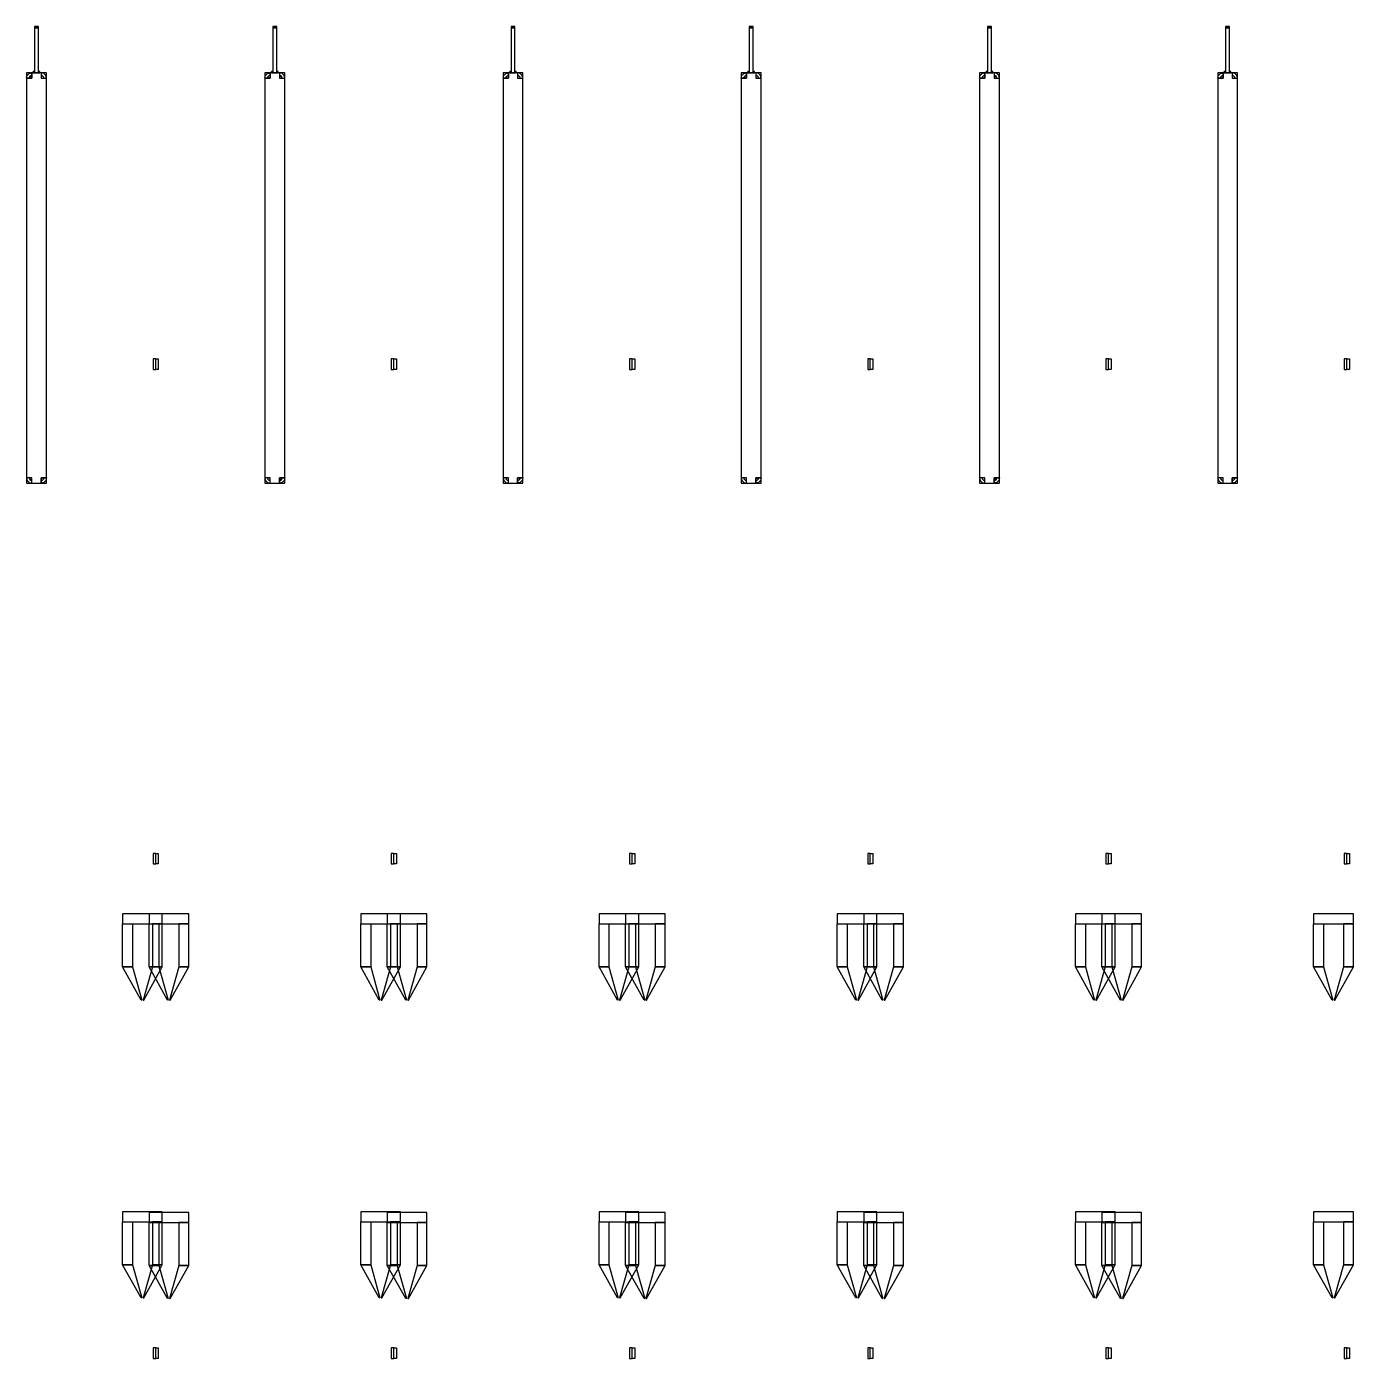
# Model space of a CAD drawing. Extents: x -50899 to 50899, y -48295 to 50898.
# Drawn here: x 5325 to 15350, y -28058 to -17995 of the extents above; entities that cross this region are included whole.
import ezdxf

# ---------------------------------------------------------------- set-up
doc = ezdxf.new("R2010")
doc.units = 0

# ---------------------------------------------------------------- blocks, each defined once
blk = doc.blocks.new('Q18')
for points in [[(3250, 14425), (3250, 14350), (3550, 14350), (3550, 14425), (3250, 14425)], [(3250, 14425), (3250, 14350), (3550, 14350), (3550, 14425), (3250, 14425)], [(3325, 14350), (3325, 14025), (3250, 14025), (3250, 14350), (3325, 14350)], [(3325, 14350), (3325, 14025), (3250, 14025), (3250, 14350), (3325, 14350)], [(3475, 14350), (3475, 14025), (3550, 14025), (3550, 14350), (3475, 14350)], [(3475, 14350), (3475, 14025), (3550, 14025), (3550, 14350), (3475, 14350)], [(3325, 14025), (3395, 13775), (3390, 13775), (3250, 14025), (3325, 14025)], [(3325, 14025), (3395, 13775), (3390, 13775), (3250, 14025), (3325, 14025)], [(3475, 14025), (3405, 13775), (3410, 13775), (3550, 14025), (3475, 14025)], [(3475, 14025), (3405, 13775), (3410, 13775), (3550, 14025), (3475, 14025)], [(3250, 12175), (3250, 12100), (3550, 12100), (3550, 12175), (3250, 12175)], [(3250, 12175), (3250, 12100), (3550, 12100), (3550, 12175), (3250, 12175)], [(3325, 12100), (3325, 11775), (3250, 11775), (3250, 12100), (3325, 12100)], [(3325, 12100), (3325, 11775), (3250, 11775), (3250, 12100), (3325, 12100)], [(3475, 12100), (3475, 11775), (3550, 11775), (3550, 12100), (3475, 12100)], [(3475, 12100), (3475, 11775), (3550, 11775), (3550, 12100), (3475, 12100)], [(3325, 11775), (3395, 11525), (3390, 11525), (3250, 11775), (3325, 11775)], [(3325, 11775), (3395, 11525), (3390, 11525), (3250, 11775), (3325, 11775)], [(3475, 11775), (3405, 11525), (3410, 11525), (3550, 11775), (3475, 11775)], [(3475, 11775), (3405, 11525), (3410, 11525), (3550, 11775), (3475, 11775)]]:
    blk.add_lwpolyline(points)
blk = doc.blocks.new('Q19')
for points in [[(785, 21130), (785, 20780), (815, 20780), (815, 21130), (785, 21130)], [(792, 21125), (792, 21120), (807, 21120), (807, 21125), (792, 21125)], [(797, 21130), (797, 21125), (802, 21125), (802, 21130), (797, 21130)], [(725, 20780), (725, 17680), (875, 17680), (875, 20780), (725, 20780)], [(725, 20780), (725, 20740), (765, 20740), (765, 20780), (725, 20780)], [(725, 20740), (730, 20760), (745, 20775), (765, 20780), (765, 20760), (755, 20757), (748, 20750), (745, 20740), (725, 20740)], [(745, 20740), (748, 20750), (755, 20757), (765, 20760), (765, 20740), (765, 20740), (765, 20740), (765, 20740), (745, 20740)], [(785, 20780), (785, 20790), (775, 20790), (775, 20780), (785, 20780)], [(785, 20790), (784, 20785), (780, 20781), (775, 20780), (775, 20785), (777, 20786), (779, 20788), (780, 20790), (785, 20790)], [(780, 20790), (779, 20788), (777, 20786), (775, 20785), (775, 20790), (775, 20790), (775, 20790), (775, 20790), (780, 20790)], [(825, 20780), (825, 20790), (815, 20790), (815, 20780), (825, 20780)], [(815, 20790), (816, 20785), (820, 20781), (825, 20780), (825, 20785), (822, 20786), (821, 20788), (820, 20790), (815, 20790)], [(820, 20790), (821, 20788), (822, 20786), (825, 20785), (825, 20790), (825, 20790), (825, 20790), (825, 20790), (820, 20790)], [(835, 20780), (835, 20740), (875, 20740), (875, 20780), (835, 20780)], [(875, 20740), (870, 20760), (855, 20775), (835, 20780), (835, 20760), (845, 20757), (852, 20750), (855, 20740), (875, 20740)], [(855, 20740), (852, 20750), (845, 20757), (835, 20760), (835, 20740), (835, 20740), (835, 20740), (835, 20740), (855, 20740)], [(1700, 18539), (1700, 18619), (1680, 18619), (1680, 18539), (1700, 18539)], [(765, 17680), (765, 17720), (725, 17720), (725, 17680), (765, 17680)], [(725, 17720), (730, 17700), (745, 17685), (765, 17680), (765, 17700), (755, 17703), (748, 17710), (745, 17720), (725, 17720)], [(745, 17720), (748, 17710), (755, 17703), (765, 17700), (765, 17720), (765, 17720), (765, 17720), (765, 17720), (745, 17720)], [(875, 17680), (875, 17720), (835, 17720), (835, 17680), (875, 17680)], [(875, 17720), (870, 17700), (855, 17685), (835, 17680), (835, 17700), (845, 17703), (852, 17710), (855, 17720), (875, 17720)], [(855, 17720), (852, 17710), (845, 17703), (835, 17700), (835, 17720), (835, 17720), (835, 17720), (835, 17720), (855, 17720)], [(1700, 14803), (1700, 14883), (1680, 14883), (1680, 14803), (1700, 14803)], [(3250, 14425), (3250, 14350), (3550, 14350), (3550, 14425), (3250, 14425)], [(3250, 14425), (3250, 14350), (3550, 14350), (3550, 14425), (3250, 14425)], [(3325, 14350), (3325, 14025), (3250, 14025), (3250, 14350), (3325, 14350)], [(3325, 14350), (3325, 14025), (3250, 14025), (3250, 14350), (3325, 14350)], [(3475, 14350), (3475, 14025), (3550, 14025), (3550, 14350), (3475, 14350)], [(3475, 14350), (3475, 14025), (3550, 14025), (3550, 14350), (3475, 14350)], [(3325, 14025), (3395, 13775), (3390, 13775), (3250, 14025), (3325, 14025)], [(3325, 14025), (3395, 13775), (3390, 13775), (3250, 14025), (3325, 14025)], [(3475, 14025), (3405, 13775), (3410, 13775), (3550, 14025), (3475, 14025)], [(3475, 14025), (3405, 13775), (3410, 13775), (3550, 14025), (3475, 14025)], [(3250, 12175), (3250, 12100), (3550, 12100), (3550, 12175), (3250, 12175)], [(3250, 12175), (3250, 12100), (3550, 12100), (3550, 12175), (3250, 12175)], [(3325, 12100), (3325, 11775), (3250, 11775), (3250, 12100), (3325, 12100)], [(3325, 12100), (3325, 11775), (3250, 11775), (3250, 12100), (3325, 12100)], [(3475, 12100), (3475, 11775), (3550, 11775), (3550, 12100), (3475, 12100)], [(3475, 12100), (3475, 11775), (3550, 11775), (3550, 12100), (3475, 12100)], [(3325, 11775), (3395, 11525), (3390, 11525), (3250, 11775), (3325, 11775)], [(3325, 11775), (3395, 11525), (3390, 11525), (3250, 11775), (3325, 11775)], [(3475, 11775), (3405, 11525), (3410, 11525), (3550, 11775), (3475, 11775)], [(3475, 11775), (3405, 11525), (3410, 11525), (3550, 11775), (3475, 11775)], [(1700, 11067), (1700, 11147), (1680, 11147), (1680, 11067), (1700, 11067)]]:
    blk.add_lwpolyline(points)
blk = doc.blocks.new('Q20')
for points in [[(785, 21130), (785, 20780), (815, 20780), (815, 21130), (785, 21130)], [(792, 21125), (792, 21120), (807, 21120), (807, 21125), (792, 21125)], [(797, 21130), (797, 21125), (802, 21125), (802, 21130), (797, 21130)], [(725, 20780), (725, 17680), (875, 17680), (875, 20780), (725, 20780)], [(725, 20780), (725, 20740), (765, 20740), (765, 20780), (725, 20780)], [(725, 20740), (730, 20760), (745, 20775), (765, 20780), (765, 20760), (755, 20757), (748, 20750), (745, 20740), (725, 20740)], [(745, 20740), (748, 20750), (755, 20757), (765, 20760), (765, 20740), (765, 20740), (765, 20740), (765, 20740), (745, 20740)], [(785, 20780), (785, 20790), (775, 20790), (775, 20780), (785, 20780)], [(785, 20790), (784, 20785), (780, 20781), (775, 20780), (775, 20785), (777, 20786), (779, 20788), (780, 20790), (785, 20790)], [(780, 20790), (779, 20788), (777, 20786), (775, 20785), (775, 20790), (775, 20790), (775, 20790), (775, 20790), (780, 20790)], [(825, 20780), (825, 20790), (815, 20790), (815, 20780), (825, 20780)], [(815, 20790), (816, 20785), (820, 20781), (825, 20780), (825, 20785), (822, 20786), (821, 20788), (820, 20790), (815, 20790)], [(820, 20790), (821, 20788), (822, 20786), (825, 20785), (825, 20790), (825, 20790), (825, 20790), (825, 20790), (820, 20790)], [(835, 20780), (835, 20740), (875, 20740), (875, 20780), (835, 20780)], [(875, 20740), (870, 20760), (855, 20775), (835, 20780), (835, 20760), (845, 20757), (852, 20750), (855, 20740), (875, 20740)], [(855, 20740), (852, 20750), (845, 20757), (835, 20760), (835, 20740), (835, 20740), (835, 20740), (835, 20740), (855, 20740)], [(-100, 18539), (-100, 18619), (-80, 18619), (-80, 18539), (-100, 18539)], [(1700, 18539), (1700, 18619), (1680, 18619), (1680, 18539), (1700, 18539)], [(765, 17680), (765, 17720), (725, 17720), (725, 17680), (765, 17680)], [(725, 17720), (730, 17700), (745, 17685), (765, 17680), (765, 17700), (755, 17703), (748, 17710), (745, 17720), (725, 17720)], [(745, 17720), (748, 17710), (755, 17703), (765, 17700), (765, 17720), (765, 17720), (765, 17720), (765, 17720), (745, 17720)], [(875, 17680), (875, 17720), (835, 17720), (835, 17680), (875, 17680)], [(875, 17720), (870, 17700), (855, 17685), (835, 17680), (835, 17700), (845, 17703), (852, 17710), (855, 17720), (875, 17720)], [(855, 17720), (852, 17710), (845, 17703), (835, 17700), (835, 17720), (835, 17720), (835, 17720), (835, 17720), (855, 17720)], [(-100, 14803), (-100, 14883), (-80, 14883), (-80, 14803), (-100, 14803)], [(1700, 14803), (1700, 14883), (1680, 14883), (1680, 14803), (1700, 14803)], [(3250, 14425), (3250, 14350), (3550, 14350), (3550, 14425), (3250, 14425)], [(3250, 14425), (3250, 14350), (3550, 14350), (3550, 14425), (3250, 14425)], [(3325, 14350), (3325, 14025), (3250, 14025), (3250, 14350), (3325, 14350)], [(3325, 14350), (3325, 14025), (3250, 14025), (3250, 14350), (3325, 14350)], [(3475, 14350), (3475, 14025), (3550, 14025), (3550, 14350), (3475, 14350)], [(3475, 14350), (3475, 14025), (3550, 14025), (3550, 14350), (3475, 14350)], [(3325, 14025), (3395, 13775), (3390, 13775), (3250, 14025), (3325, 14025)], [(3325, 14025), (3395, 13775), (3390, 13775), (3250, 14025), (3325, 14025)], [(3475, 14025), (3405, 13775), (3410, 13775), (3550, 14025), (3475, 14025)], [(3475, 14025), (3405, 13775), (3410, 13775), (3550, 14025), (3475, 14025)], [(3250, 12175), (3250, 12100), (3550, 12100), (3550, 12175), (3250, 12175)], [(3250, 12175), (3250, 12100), (3550, 12100), (3550, 12175), (3250, 12175)], [(3325, 12100), (3325, 11775), (3250, 11775), (3250, 12100), (3325, 12100)], [(3325, 12100), (3325, 11775), (3250, 11775), (3250, 12100), (3325, 12100)], [(3475, 12100), (3475, 11775), (3550, 11775), (3550, 12100), (3475, 12100)], [(3475, 12100), (3475, 11775), (3550, 11775), (3550, 12100), (3475, 12100)], [(3325, 11775), (3395, 11525), (3390, 11525), (3250, 11775), (3325, 11775)], [(3325, 11775), (3395, 11525), (3390, 11525), (3250, 11775), (3325, 11775)], [(3475, 11775), (3405, 11525), (3410, 11525), (3550, 11775), (3475, 11775)], [(3475, 11775), (3405, 11525), (3410, 11525), (3550, 11775), (3475, 11775)], [(-100, 11067), (-100, 11147), (-80, 11147), (-80, 11067), (-100, 11067)], [(1700, 11067), (1700, 11147), (1680, 11147), (1680, 11067), (1700, 11067)]]:
    blk.add_lwpolyline(points)
blk = doc.blocks.new('Q21')
for points in [[(785, 21130), (785, 20780), (815, 20780), (815, 21130), (785, 21130)], [(792, 21125), (792, 21120), (807, 21120), (807, 21125), (792, 21125)], [(797, 21130), (797, 21125), (802, 21125), (802, 21130), (797, 21130)], [(725, 20780), (725, 17680), (875, 17680), (875, 20780), (725, 20780)], [(725, 20780), (725, 20740), (765, 20740), (765, 20780), (725, 20780)], [(725, 20740), (730, 20760), (745, 20775), (765, 20780), (765, 20760), (755, 20757), (748, 20750), (745, 20740), (725, 20740)], [(745, 20740), (748, 20750), (755, 20757), (765, 20760), (765, 20740), (765, 20740), (765, 20740), (765, 20740), (745, 20740)], [(785, 20780), (785, 20790), (775, 20790), (775, 20780), (785, 20780)], [(785, 20790), (784, 20785), (780, 20781), (775, 20780), (775, 20785), (777, 20786), (779, 20788), (780, 20790), (785, 20790)], [(780, 20790), (779, 20788), (777, 20786), (775, 20785), (775, 20790), (775, 20790), (775, 20790), (775, 20790), (780, 20790)], [(825, 20780), (825, 20790), (815, 20790), (815, 20780), (825, 20780)], [(815, 20790), (816, 20785), (820, 20781), (825, 20780), (825, 20785), (822, 20786), (821, 20788), (820, 20790), (815, 20790)], [(820, 20790), (821, 20788), (822, 20786), (825, 20785), (825, 20790), (825, 20790), (825, 20790), (825, 20790), (820, 20790)], [(835, 20780), (835, 20740), (875, 20740), (875, 20780), (835, 20780)], [(875, 20740), (870, 20760), (855, 20775), (835, 20780), (835, 20760), (845, 20757), (852, 20750), (855, 20740), (875, 20740)], [(855, 20740), (852, 20750), (845, 20757), (835, 20760), (835, 20740), (835, 20740), (835, 20740), (835, 20740), (855, 20740)], [(-100, 18539), (-100, 18619), (-80, 18619), (-80, 18539), (-100, 18539)], [(1700, 18539), (1700, 18619), (1680, 18619), (1680, 18539), (1700, 18539)], [(765, 17680), (765, 17720), (725, 17720), (725, 17680), (765, 17680)], [(725, 17720), (730, 17700), (745, 17685), (765, 17680), (765, 17700), (755, 17703), (748, 17710), (745, 17720), (725, 17720)], [(745, 17720), (748, 17710), (755, 17703), (765, 17700), (765, 17720), (765, 17720), (765, 17720), (765, 17720), (745, 17720)], [(875, 17680), (875, 17720), (835, 17720), (835, 17680), (875, 17680)], [(875, 17720), (870, 17700), (855, 17685), (835, 17680), (835, 17700), (845, 17703), (852, 17710), (855, 17720), (875, 17720)], [(855, 17720), (852, 17710), (845, 17703), (835, 17700), (835, 17720), (835, 17720), (835, 17720), (835, 17720), (855, 17720)], [(-100, 14803), (-100, 14883), (-80, 14883), (-80, 14803), (-100, 14803)], [(1700, 14803), (1700, 14883), (1680, 14883), (1680, 14803), (1700, 14803)], [(-1950, 14425), (-1950, 14350), (-1650, 14350), (-1650, 14425), (-1950, 14425)], [(-1950, 14425), (-1950, 14350), (-1650, 14350), (-1650, 14425), (-1950, 14425)], [(3250, 14425), (3250, 14350), (3550, 14350), (3550, 14425), (3250, 14425)], [(3250, 14425), (3250, 14350), (3550, 14350), (3550, 14425), (3250, 14425)], [(-1875, 14350), (-1875, 14025), (-1950, 14025), (-1950, 14350), (-1875, 14350)], [(-1875, 14350), (-1875, 14025), (-1950, 14025), (-1950, 14350), (-1875, 14350)], [(-1725, 14350), (-1725, 14025), (-1650, 14025), (-1650, 14350), (-1725, 14350)], [(-1725, 14350), (-1725, 14025), (-1650, 14025), (-1650, 14350), (-1725, 14350)], [(3325, 14350), (3325, 14025), (3250, 14025), (3250, 14350), (3325, 14350)], [(3325, 14350), (3325, 14025), (3250, 14025), (3250, 14350), (3325, 14350)], [(3475, 14350), (3475, 14025), (3550, 14025), (3550, 14350), (3475, 14350)], [(3475, 14350), (3475, 14025), (3550, 14025), (3550, 14350), (3475, 14350)], [(-1875, 14025), (-1805, 13775), (-1810, 13775), (-1950, 14025), (-1875, 14025)], [(-1875, 14025), (-1805, 13775), (-1810, 13775), (-1950, 14025), (-1875, 14025)], [(-1725, 14025), (-1795, 13775), (-1790, 13775), (-1650, 14025), (-1725, 14025)], [(-1725, 14025), (-1795, 13775), (-1790, 13775), (-1650, 14025), (-1725, 14025)], [(3325, 14025), (3395, 13775), (3390, 13775), (3250, 14025), (3325, 14025)], [(3325, 14025), (3395, 13775), (3390, 13775), (3250, 14025), (3325, 14025)], [(3475, 14025), (3405, 13775), (3410, 13775), (3550, 14025), (3475, 14025)], [(3475, 14025), (3405, 13775), (3410, 13775), (3550, 14025), (3475, 14025)], [(-1950, 12170), (-1950, 12095), (-1650, 12095), (-1650, 12170), (-1950, 12170)], [(-1950, 12170), (-1950, 12095), (-1650, 12095), (-1650, 12170), (-1950, 12170)], [(-1875, 12095), (-1875, 11770), (-1950, 11770), (-1950, 12095), (-1875, 12095)], [(-1875, 12095), (-1875, 11770), (-1950, 11770), (-1950, 12095), (-1875, 12095)], [(-1725, 12095), (-1725, 11770), (-1650, 11770), (-1650, 12095), (-1725, 12095)], [(-1725, 12095), (-1725, 11770), (-1650, 11770), (-1650, 12095), (-1725, 12095)], [(3250, 12175), (3250, 12100), (3550, 12100), (3550, 12175), (3250, 12175)], [(3250, 12175), (3250, 12100), (3550, 12100), (3550, 12175), (3250, 12175)], [(3325, 12100), (3325, 11775), (3250, 11775), (3250, 12100), (3325, 12100)], [(3325, 12100), (3325, 11775), (3250, 11775), (3250, 12100), (3325, 12100)], [(3475, 12100), (3475, 11775), (3550, 11775), (3550, 12100), (3475, 12100)], [(3475, 12100), (3475, 11775), (3550, 11775), (3550, 12100), (3475, 12100)], [(3325, 11775), (3395, 11525), (3390, 11525), (3250, 11775), (3325, 11775)], [(3325, 11775), (3395, 11525), (3390, 11525), (3250, 11775), (3325, 11775)], [(3475, 11775), (3405, 11525), (3410, 11525), (3550, 11775), (3475, 11775)], [(3475, 11775), (3405, 11525), (3410, 11525), (3550, 11775), (3475, 11775)], [(-1875, 11770), (-1805, 11520), (-1810, 11520), (-1950, 11770), (-1875, 11770)], [(-1875, 11770), (-1805, 11520), (-1810, 11520), (-1950, 11770), (-1875, 11770)], [(-1725, 11770), (-1795, 11520), (-1790, 11520), (-1650, 11770), (-1725, 11770)], [(-1725, 11770), (-1795, 11520), (-1790, 11520), (-1650, 11770), (-1725, 11770)], [(-100, 11067), (-100, 11147), (-80, 11147), (-80, 11067), (-100, 11067)], [(1700, 11067), (1700, 11147), (1680, 11147), (1680, 11067), (1700, 11067)]]:
    blk.add_lwpolyline(points)
blk = doc.blocks.new('Q22')
for points in [[(785, 21130), (785, 20780), (815, 20780), (815, 21130), (785, 21130)], [(792, 21125), (792, 21120), (807, 21120), (807, 21125), (792, 21125)], [(797, 21130), (797, 21125), (802, 21125), (802, 21130), (797, 21130)], [(725, 20780), (725, 17680), (875, 17680), (875, 20780), (725, 20780)], [(725, 20780), (725, 20740), (765, 20740), (765, 20780), (725, 20780)], [(725, 20740), (730, 20760), (745, 20775), (765, 20780), (765, 20760), (755, 20757), (748, 20750), (745, 20740), (725, 20740)], [(745, 20740), (748, 20750), (755, 20757), (765, 20760), (765, 20740), (765, 20740), (765, 20740), (765, 20740), (745, 20740)], [(785, 20780), (785, 20790), (775, 20790), (775, 20780), (785, 20780)], [(785, 20790), (784, 20785), (780, 20781), (775, 20780), (775, 20785), (777, 20786), (779, 20788), (780, 20790), (785, 20790)], [(780, 20790), (779, 20788), (777, 20786), (775, 20785), (775, 20790), (775, 20790), (775, 20790), (775, 20790), (780, 20790)], [(825, 20780), (825, 20790), (815, 20790), (815, 20780), (825, 20780)], [(815, 20790), (816, 20785), (820, 20781), (825, 20780), (825, 20785), (822, 20786), (821, 20788), (820, 20790), (815, 20790)], [(820, 20790), (821, 20788), (822, 20786), (825, 20785), (825, 20790), (825, 20790), (825, 20790), (825, 20790), (820, 20790)], [(835, 20780), (835, 20740), (875, 20740), (875, 20780), (835, 20780)], [(875, 20740), (870, 20760), (855, 20775), (835, 20780), (835, 20760), (845, 20757), (852, 20750), (855, 20740), (875, 20740)], [(855, 20740), (852, 20750), (845, 20757), (835, 20760), (835, 20740), (835, 20740), (835, 20740), (835, 20740), (855, 20740)], [(-100, 18539), (-100, 18619), (-80, 18619), (-80, 18539), (-100, 18539)], [(1700, 18539), (1700, 18619), (1680, 18619), (1680, 18539), (1700, 18539)], [(765, 17680), (765, 17720), (725, 17720), (725, 17680), (765, 17680)], [(725, 17720), (730, 17700), (745, 17685), (765, 17680), (765, 17700), (755, 17703), (748, 17710), (745, 17720), (725, 17720)], [(745, 17720), (748, 17710), (755, 17703), (765, 17700), (765, 17720), (765, 17720), (765, 17720), (765, 17720), (745, 17720)], [(875, 17680), (875, 17720), (835, 17720), (835, 17680), (875, 17680)], [(875, 17720), (870, 17700), (855, 17685), (835, 17680), (835, 17700), (845, 17703), (852, 17710), (855, 17720), (875, 17720)], [(855, 17720), (852, 17710), (845, 17703), (835, 17700), (835, 17720), (835, 17720), (835, 17720), (835, 17720), (855, 17720)], [(-100, 14803), (-100, 14883), (-80, 14883), (-80, 14803), (-100, 14803)], [(1700, 14803), (1700, 14883), (1680, 14883), (1680, 14803), (1700, 14803)], [(-1950, 14425), (-1950, 14350), (-1650, 14350), (-1650, 14425), (-1950, 14425)], [(-1950, 14425), (-1950, 14350), (-1650, 14350), (-1650, 14425), (-1950, 14425)], [(3250, 14425), (3250, 14350), (3550, 14350), (3550, 14425), (3250, 14425)], [(3250, 14425), (3250, 14350), (3550, 14350), (3550, 14425), (3250, 14425)], [(-1875, 14350), (-1875, 14025), (-1950, 14025), (-1950, 14350), (-1875, 14350)], [(-1875, 14350), (-1875, 14025), (-1950, 14025), (-1950, 14350), (-1875, 14350)], [(-1725, 14350), (-1725, 14025), (-1650, 14025), (-1650, 14350), (-1725, 14350)], [(-1725, 14350), (-1725, 14025), (-1650, 14025), (-1650, 14350), (-1725, 14350)], [(3325, 14350), (3325, 14025), (3250, 14025), (3250, 14350), (3325, 14350)], [(3325, 14350), (3325, 14025), (3250, 14025), (3250, 14350), (3325, 14350)], [(3475, 14350), (3475, 14025), (3550, 14025), (3550, 14350), (3475, 14350)], [(3475, 14350), (3475, 14025), (3550, 14025), (3550, 14350), (3475, 14350)], [(-1875, 14025), (-1805, 13775), (-1810, 13775), (-1950, 14025), (-1875, 14025)], [(-1875, 14025), (-1805, 13775), (-1810, 13775), (-1950, 14025), (-1875, 14025)], [(-1725, 14025), (-1795, 13775), (-1790, 13775), (-1650, 14025), (-1725, 14025)], [(-1725, 14025), (-1795, 13775), (-1790, 13775), (-1650, 14025), (-1725, 14025)], [(3325, 14025), (3395, 13775), (3390, 13775), (3250, 14025), (3325, 14025)], [(3325, 14025), (3395, 13775), (3390, 13775), (3250, 14025), (3325, 14025)], [(3475, 14025), (3405, 13775), (3410, 13775), (3550, 14025), (3475, 14025)], [(3475, 14025), (3405, 13775), (3410, 13775), (3550, 14025), (3475, 14025)], [(-1950, 12170), (-1950, 12095), (-1650, 12095), (-1650, 12170), (-1950, 12170)], [(-1950, 12170), (-1950, 12095), (-1650, 12095), (-1650, 12170), (-1950, 12170)], [(-1875, 12095), (-1875, 11770), (-1950, 11770), (-1950, 12095), (-1875, 12095)], [(-1875, 12095), (-1875, 11770), (-1950, 11770), (-1950, 12095), (-1875, 12095)], [(-1725, 12095), (-1725, 11770), (-1650, 11770), (-1650, 12095), (-1725, 12095)], [(-1725, 12095), (-1725, 11770), (-1650, 11770), (-1650, 12095), (-1725, 12095)], [(3250, 12175), (3250, 12100), (3550, 12100), (3550, 12175), (3250, 12175)], [(3250, 12175), (3250, 12100), (3550, 12100), (3550, 12175), (3250, 12175)], [(3325, 12100), (3325, 11775), (3250, 11775), (3250, 12100), (3325, 12100)], [(3325, 12100), (3325, 11775), (3250, 11775), (3250, 12100), (3325, 12100)], [(3475, 12100), (3475, 11775), (3550, 11775), (3550, 12100), (3475, 12100)], [(3475, 12100), (3475, 11775), (3550, 11775), (3550, 12100), (3475, 12100)], [(3325, 11775), (3395, 11525), (3390, 11525), (3250, 11775), (3325, 11775)], [(3325, 11775), (3395, 11525), (3390, 11525), (3250, 11775), (3325, 11775)], [(3475, 11775), (3405, 11525), (3410, 11525), (3550, 11775), (3475, 11775)], [(3475, 11775), (3405, 11525), (3410, 11525), (3550, 11775), (3475, 11775)], [(-1875, 11770), (-1805, 11520), (-1810, 11520), (-1950, 11770), (-1875, 11770)], [(-1875, 11770), (-1805, 11520), (-1810, 11520), (-1950, 11770), (-1875, 11770)], [(-1725, 11770), (-1795, 11520), (-1790, 11520), (-1650, 11770), (-1725, 11770)], [(-1725, 11770), (-1795, 11520), (-1790, 11520), (-1650, 11770), (-1725, 11770)], [(-100, 11067), (-100, 11147), (-80, 11147), (-80, 11067), (-100, 11067)], [(1700, 11067), (1700, 11147), (1680, 11147), (1680, 11067), (1700, 11067)]]:
    blk.add_lwpolyline(points)
blk = doc.blocks.new('Q23')
for points in [[(785, 21130), (785, 20780), (815, 20780), (815, 21130), (785, 21130)], [(792, 21125), (792, 21120), (807, 21120), (807, 21125), (792, 21125)], [(797, 21130), (797, 21125), (802, 21125), (802, 21130), (797, 21130)], [(725, 20780), (725, 17680), (875, 17680), (875, 20780), (725, 20780)], [(725, 20780), (725, 20740), (765, 20740), (765, 20780), (725, 20780)], [(725, 20740), (730, 20760), (745, 20775), (765, 20780), (765, 20760), (755, 20757), (748, 20750), (745, 20740), (725, 20740)], [(745, 20740), (748, 20750), (755, 20757), (765, 20760), (765, 20740), (765, 20740), (765, 20740), (765, 20740), (745, 20740)], [(785, 20780), (785, 20790), (775, 20790), (775, 20780), (785, 20780)], [(785, 20790), (784, 20785), (780, 20781), (775, 20780), (775, 20785), (777, 20786), (779, 20788), (780, 20790), (785, 20790)], [(780, 20790), (779, 20788), (777, 20786), (775, 20785), (775, 20790), (775, 20790), (775, 20790), (775, 20790), (780, 20790)], [(825, 20780), (825, 20790), (815, 20790), (815, 20780), (825, 20780)], [(815, 20790), (816, 20785), (820, 20781), (825, 20780), (825, 20785), (822, 20786), (821, 20788), (820, 20790), (815, 20790)], [(820, 20790), (821, 20788), (822, 20786), (825, 20785), (825, 20790), (825, 20790), (825, 20790), (825, 20790), (820, 20790)], [(835, 20780), (835, 20740), (875, 20740), (875, 20780), (835, 20780)], [(875, 20740), (870, 20760), (855, 20775), (835, 20780), (835, 20760), (845, 20757), (852, 20750), (855, 20740), (875, 20740)], [(855, 20740), (852, 20750), (845, 20757), (835, 20760), (835, 20740), (835, 20740), (835, 20740), (835, 20740), (855, 20740)], [(-100, 18539), (-100, 18619), (-80, 18619), (-80, 18539), (-100, 18539)], [(1700, 18539), (1700, 18619), (1680, 18619), (1680, 18539), (1700, 18539)], [(765, 17680), (765, 17720), (725, 17720), (725, 17680), (765, 17680)], [(725, 17720), (730, 17700), (745, 17685), (765, 17680), (765, 17700), (755, 17703), (748, 17710), (745, 17720), (725, 17720)], [(745, 17720), (748, 17710), (755, 17703), (765, 17700), (765, 17720), (765, 17720), (765, 17720), (765, 17720), (745, 17720)], [(875, 17680), (875, 17720), (835, 17720), (835, 17680), (875, 17680)], [(875, 17720), (870, 17700), (855, 17685), (835, 17680), (835, 17700), (845, 17703), (852, 17710), (855, 17720), (875, 17720)], [(855, 17720), (852, 17710), (845, 17703), (835, 17700), (835, 17720), (835, 17720), (835, 17720), (835, 17720), (855, 17720)], [(-100, 14803), (-100, 14883), (-80, 14883), (-80, 14803), (-100, 14803)], [(1700, 14803), (1700, 14883), (1680, 14883), (1680, 14803), (1700, 14803)], [(-1950, 14425), (-1950, 14350), (-1650, 14350), (-1650, 14425), (-1950, 14425)], [(-1950, 14425), (-1950, 14350), (-1650, 14350), (-1650, 14425), (-1950, 14425)], [(3250, 14425), (3250, 14350), (3550, 14350), (3550, 14425), (3250, 14425)], [(3250, 14425), (3250, 14350), (3550, 14350), (3550, 14425), (3250, 14425)], [(-1875, 14350), (-1875, 14025), (-1950, 14025), (-1950, 14350), (-1875, 14350)], [(-1875, 14350), (-1875, 14025), (-1950, 14025), (-1950, 14350), (-1875, 14350)], [(-1725, 14350), (-1725, 14025), (-1650, 14025), (-1650, 14350), (-1725, 14350)], [(-1725, 14350), (-1725, 14025), (-1650, 14025), (-1650, 14350), (-1725, 14350)], [(3325, 14350), (3325, 14025), (3250, 14025), (3250, 14350), (3325, 14350)], [(3325, 14350), (3325, 14025), (3250, 14025), (3250, 14350), (3325, 14350)], [(3475, 14350), (3475, 14025), (3550, 14025), (3550, 14350), (3475, 14350)], [(3475, 14350), (3475, 14025), (3550, 14025), (3550, 14350), (3475, 14350)], [(-1875, 14025), (-1805, 13775), (-1810, 13775), (-1950, 14025), (-1875, 14025)], [(-1875, 14025), (-1805, 13775), (-1810, 13775), (-1950, 14025), (-1875, 14025)], [(-1725, 14025), (-1795, 13775), (-1790, 13775), (-1650, 14025), (-1725, 14025)], [(-1725, 14025), (-1795, 13775), (-1790, 13775), (-1650, 14025), (-1725, 14025)], [(3325, 14025), (3395, 13775), (3390, 13775), (3250, 14025), (3325, 14025)], [(3325, 14025), (3395, 13775), (3390, 13775), (3250, 14025), (3325, 14025)], [(3475, 14025), (3405, 13775), (3410, 13775), (3550, 14025), (3475, 14025)], [(3475, 14025), (3405, 13775), (3410, 13775), (3550, 14025), (3475, 14025)], [(-1950, 12170), (-1950, 12095), (-1650, 12095), (-1650, 12170), (-1950, 12170)], [(-1950, 12170), (-1950, 12095), (-1650, 12095), (-1650, 12170), (-1950, 12170)], [(-1875, 12095), (-1875, 11770), (-1950, 11770), (-1950, 12095), (-1875, 12095)], [(-1875, 12095), (-1875, 11770), (-1950, 11770), (-1950, 12095), (-1875, 12095)], [(-1725, 12095), (-1725, 11770), (-1650, 11770), (-1650, 12095), (-1725, 12095)], [(-1725, 12095), (-1725, 11770), (-1650, 11770), (-1650, 12095), (-1725, 12095)], [(3250, 12175), (3250, 12100), (3550, 12100), (3550, 12175), (3250, 12175)], [(3250, 12175), (3250, 12100), (3550, 12100), (3550, 12175), (3250, 12175)], [(3325, 12100), (3325, 11775), (3250, 11775), (3250, 12100), (3325, 12100)], [(3325, 12100), (3325, 11775), (3250, 11775), (3250, 12100), (3325, 12100)], [(3475, 12100), (3475, 11775), (3550, 11775), (3550, 12100), (3475, 12100)], [(3475, 12100), (3475, 11775), (3550, 11775), (3550, 12100), (3475, 12100)], [(3325, 11775), (3395, 11525), (3390, 11525), (3250, 11775), (3325, 11775)], [(3325, 11775), (3395, 11525), (3390, 11525), (3250, 11775), (3325, 11775)], [(3475, 11775), (3405, 11525), (3410, 11525), (3550, 11775), (3475, 11775)], [(3475, 11775), (3405, 11525), (3410, 11525), (3550, 11775), (3475, 11775)], [(-1875, 11770), (-1805, 11520), (-1810, 11520), (-1950, 11770), (-1875, 11770)], [(-1875, 11770), (-1805, 11520), (-1810, 11520), (-1950, 11770), (-1875, 11770)], [(-1725, 11770), (-1795, 11520), (-1790, 11520), (-1650, 11770), (-1725, 11770)], [(-1725, 11770), (-1795, 11520), (-1790, 11520), (-1650, 11770), (-1725, 11770)], [(-100, 11067), (-100, 11147), (-80, 11147), (-80, 11067), (-100, 11067)], [(1700, 11067), (1700, 11147), (1680, 11147), (1680, 11067), (1700, 11067)]]:
    blk.add_lwpolyline(points)
blk = doc.blocks.new('Q24')
for points in [[(785, 21130), (785, 20780), (815, 20780), (815, 21130), (785, 21130)], [(792, 21125), (792, 21120), (807, 21120), (807, 21125), (792, 21125)], [(797, 21130), (797, 21125), (802, 21125), (802, 21130), (797, 21130)], [(725, 20780), (725, 17680), (875, 17680), (875, 20780), (725, 20780)], [(725, 20780), (725, 20740), (765, 20740), (765, 20780), (725, 20780)], [(725, 20740), (730, 20760), (745, 20775), (765, 20780), (765, 20760), (755, 20757), (748, 20750), (745, 20740), (725, 20740)], [(745, 20740), (748, 20750), (755, 20757), (765, 20760), (765, 20740), (765, 20740), (765, 20740), (765, 20740), (745, 20740)], [(785, 20780), (785, 20790), (775, 20790), (775, 20780), (785, 20780)], [(785, 20790), (784, 20785), (780, 20781), (775, 20780), (775, 20785), (777, 20786), (779, 20788), (780, 20790), (785, 20790)], [(780, 20790), (779, 20788), (777, 20786), (775, 20785), (775, 20790), (775, 20790), (775, 20790), (775, 20790), (780, 20790)], [(825, 20780), (825, 20790), (815, 20790), (815, 20780), (825, 20780)], [(815, 20790), (816, 20785), (820, 20781), (825, 20780), (825, 20785), (822, 20786), (821, 20788), (820, 20790), (815, 20790)], [(820, 20790), (821, 20788), (822, 20786), (825, 20785), (825, 20790), (825, 20790), (825, 20790), (825, 20790), (820, 20790)], [(835, 20780), (835, 20740), (875, 20740), (875, 20780), (835, 20780)], [(875, 20740), (870, 20760), (855, 20775), (835, 20780), (835, 20760), (845, 20757), (852, 20750), (855, 20740), (875, 20740)], [(855, 20740), (852, 20750), (845, 20757), (835, 20760), (835, 20740), (835, 20740), (835, 20740), (835, 20740), (855, 20740)], [(-100, 18539), (-100, 18619), (-80, 18619), (-80, 18539), (-100, 18539)], [(1700, 18539), (1700, 18619), (1680, 18619), (1680, 18539), (1700, 18539)], [(765, 17680), (765, 17720), (725, 17720), (725, 17680), (765, 17680)], [(725, 17720), (730, 17700), (745, 17685), (765, 17680), (765, 17700), (755, 17703), (748, 17710), (745, 17720), (725, 17720)], [(745, 17720), (748, 17710), (755, 17703), (765, 17700), (765, 17720), (765, 17720), (765, 17720), (765, 17720), (745, 17720)], [(875, 17680), (875, 17720), (835, 17720), (835, 17680), (875, 17680)], [(875, 17720), (870, 17700), (855, 17685), (835, 17680), (835, 17700), (845, 17703), (852, 17710), (855, 17720), (875, 17720)], [(855, 17720), (852, 17710), (845, 17703), (835, 17700), (835, 17720), (835, 17720), (835, 17720), (835, 17720), (855, 17720)], [(-100, 14803), (-100, 14883), (-80, 14883), (-80, 14803), (-100, 14803)], [(1700, 14803), (1700, 14883), (1680, 14883), (1680, 14803), (1700, 14803)], [(-1950, 14425), (-1950, 14350), (-1650, 14350), (-1650, 14425), (-1950, 14425)], [(-1950, 14425), (-1950, 14350), (-1650, 14350), (-1650, 14425), (-1950, 14425)], [(-1875, 14350), (-1875, 14025), (-1950, 14025), (-1950, 14350), (-1875, 14350)], [(-1875, 14350), (-1875, 14025), (-1950, 14025), (-1950, 14350), (-1875, 14350)], [(-1725, 14350), (-1725, 14025), (-1650, 14025), (-1650, 14350), (-1725, 14350)], [(-1725, 14350), (-1725, 14025), (-1650, 14025), (-1650, 14350), (-1725, 14350)], [(-1875, 14025), (-1805, 13775), (-1810, 13775), (-1950, 14025), (-1875, 14025)], [(-1875, 14025), (-1805, 13775), (-1810, 13775), (-1950, 14025), (-1875, 14025)], [(-1725, 14025), (-1795, 13775), (-1790, 13775), (-1650, 14025), (-1725, 14025)], [(-1725, 14025), (-1795, 13775), (-1790, 13775), (-1650, 14025), (-1725, 14025)], [(-1950, 12170), (-1950, 12095), (-1650, 12095), (-1650, 12170), (-1950, 12170)], [(-1950, 12170), (-1950, 12095), (-1650, 12095), (-1650, 12170), (-1950, 12170)], [(-1875, 12095), (-1875, 11770), (-1950, 11770), (-1950, 12095), (-1875, 12095)], [(-1875, 12095), (-1875, 11770), (-1950, 11770), (-1950, 12095), (-1875, 12095)], [(-1725, 12095), (-1725, 11770), (-1650, 11770), (-1650, 12095), (-1725, 12095)], [(-1725, 12095), (-1725, 11770), (-1650, 11770), (-1650, 12095), (-1725, 12095)], [(-1875, 11770), (-1805, 11520), (-1810, 11520), (-1950, 11770), (-1875, 11770)], [(-1875, 11770), (-1805, 11520), (-1810, 11520), (-1950, 11770), (-1875, 11770)], [(-1725, 11770), (-1795, 11520), (-1790, 11520), (-1650, 11770), (-1725, 11770)], [(-1725, 11770), (-1795, 11520), (-1790, 11520), (-1650, 11770), (-1725, 11770)], [(-100, 11067), (-100, 11147), (-80, 11147), (-80, 11067), (-100, 11067)], [(1700, 11067), (1700, 11147), (1680, 11147), (1680, 11067), (1700, 11067)]]:
    blk.add_lwpolyline(points)
blk = doc.blocks.new('Q25')
for points in [[(-100, 18539), (-100, 18619), (-80, 18619), (-80, 18539), (-100, 18539)], [(-100, 14803), (-100, 14883), (-80, 14883), (-80, 14803), (-100, 14803)], [(-1950, 14425), (-1950, 14350), (-1650, 14350), (-1650, 14425), (-1950, 14425)], [(-1950, 14425), (-1950, 14350), (-1650, 14350), (-1650, 14425), (-1950, 14425)], [(-1875, 14350), (-1875, 14025), (-1950, 14025), (-1950, 14350), (-1875, 14350)], [(-1875, 14350), (-1875, 14025), (-1950, 14025), (-1950, 14350), (-1875, 14350)], [(-1725, 14350), (-1725, 14025), (-1650, 14025), (-1650, 14350), (-1725, 14350)], [(-1725, 14350), (-1725, 14025), (-1650, 14025), (-1650, 14350), (-1725, 14350)], [(-1875, 14025), (-1805, 13775), (-1810, 13775), (-1950, 14025), (-1875, 14025)], [(-1875, 14025), (-1805, 13775), (-1810, 13775), (-1950, 14025), (-1875, 14025)], [(-1725, 14025), (-1795, 13775), (-1790, 13775), (-1650, 14025), (-1725, 14025)], [(-1725, 14025), (-1795, 13775), (-1790, 13775), (-1650, 14025), (-1725, 14025)], [(-1950, 12170), (-1950, 12095), (-1650, 12095), (-1650, 12170), (-1950, 12170)], [(-1950, 12170), (-1950, 12095), (-1650, 12095), (-1650, 12170), (-1950, 12170)], [(-1875, 12095), (-1875, 11770), (-1950, 11770), (-1950, 12095), (-1875, 12095)], [(-1875, 12095), (-1875, 11770), (-1950, 11770), (-1950, 12095), (-1875, 12095)], [(-1725, 12095), (-1725, 11770), (-1650, 11770), (-1650, 12095), (-1725, 12095)], [(-1725, 12095), (-1725, 11770), (-1650, 11770), (-1650, 12095), (-1725, 12095)], [(-1875, 11770), (-1805, 11520), (-1810, 11520), (-1950, 11770), (-1875, 11770)], [(-1875, 11770), (-1805, 11520), (-1810, 11520), (-1950, 11770), (-1875, 11770)], [(-1725, 11770), (-1795, 11520), (-1790, 11520), (-1650, 11770), (-1725, 11770)], [(-1725, 11770), (-1795, 11520), (-1790, 11520), (-1650, 11770), (-1725, 11770)], [(-100, 11067), (-100, 11147), (-80, 11147), (-80, 11067), (-100, 11067)]]:
    blk.add_lwpolyline(points)

msp = doc.modelspace()

# ---------------------------------------------------------------- block references
for name, p in [('Q25', (15400, -39125)), ('Q18', (2800, -39125)), ('Q19', (4600, -39125)), ('Q20', (6400, -39125)), ('Q21', (8200, -39125)), ('Q22', (10000, -39125)), ('Q23', (11800, -39125)), ('Q24', (13600, -39125))]:
    msp.add_blockref(name, p)

doc.saveas('drawing.dxf')
